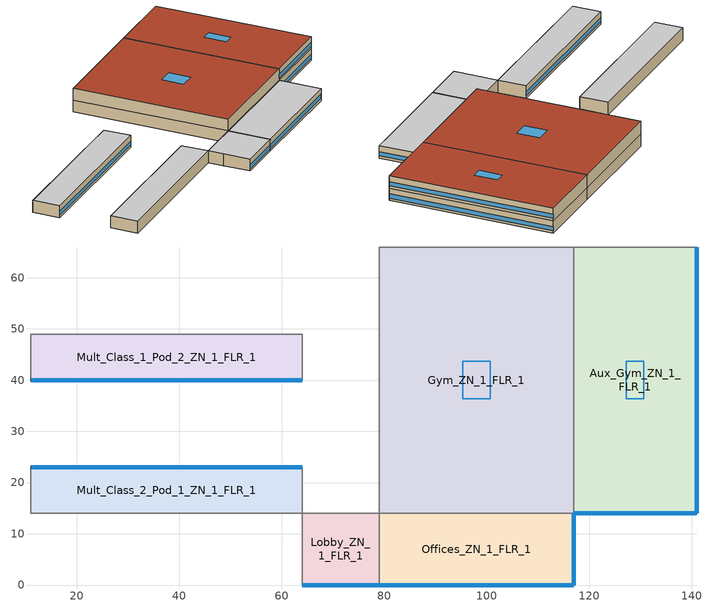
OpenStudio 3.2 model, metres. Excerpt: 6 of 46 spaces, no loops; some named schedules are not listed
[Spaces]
Gym_ZN_1_FLR_1
 floor foundation (BTAP-Grnd-Floor-Mass:U-0.757_std): 117,66 117,14 79,14 79,66 z0
 wall to Aux_Gym_ZN_1_FLR_1: 117,14 117,66 z4:8; 117,14 117,66 z0:4
 wall to Main_Corridor_ZN_1_FLR_1: 79,66 79,14 z0:4
 wall to Offices_ZN_1_FLR_1: 79,14 117,14 z0:4
 wall to Offices_ZN_1_FLR_2: 79,14 117,14 z4:8
 wall to Mech_ZN_1_FLR_2: 117,66 79,66 z4:8
 wall to Mech_ZN_1_FLR_1: 117,66 79,66 z0:4
 wall to Main_Corridor_ZN_1_FLR_2: 79,66 79,14 z4:8
 roof outside: 117,14 117,66 79,66 79,14 z8
 skylight (BTAP-Ext-Skylights:U=0.190 SHGC=0.600): 100.69,36.32 100.69,43.68 95.31,43.68 95.31,36.32 z8
Offices_ZN_1_FLR_1
 floor foundation (BTAP-Grnd-Floor-Mass:U-0.757_std): 117,14 117,0 79,0 79,14 z0
 wall outside: 79,0 117,0 117,14 z0:4
 wall to Lobby_ZN_1_FLR_1: 79,14 79,0 z0:4
 window (BTAP-Ext-FixedWindow:U=0.190 SHGC=0.600): 79.03,0 116.97,0 / 117,0.03 117,13.97 z0.76:2.1
 ceiling to Offices_ZN_1_FLR_2: 117,0 117,14 79,14 79,0 z4
Aux_Gym_ZN_1_FLR_1
 floor foundation (BTAP-Grnd-Floor-Mass:U-0.757_std): 141,66 141,14 117,14 117,66 z0
 wall outside: 117,14 141,14 141,66 z0:4; 117,14 141,14 141,66 z4:8
 wall to LIBRARY_MEDIA_CENTER_ZN_1_FLR_2: 141,66 117,66 z4:8
 wall to Kitchen_ZN_1_FLR_1: 141,66 117,66 z0:4
 window (BTAP-Ext-FixedWindow:U=0.190 SHGC=0.600): 117.03,14 140.97,14 / 141,14.03 141,65.97 z0.76:2.1; 117.03,14 140.97,14 / 141,14.03 141,65.97 z4.76:6.1
 roof outside: 141,14 141,66 117,66 117,14 z8
 skylight (BTAP-Ext-Skylights:U=0.190 SHGC=0.600): 130.7,36.32 130.7,43.68 127.3,43.68 127.3,36.32 z8
Mult_Class_2_Pod_1_ZN_1_FLR_1
 floor foundation (BTAP-Grnd-Floor-Mass:U-0.757_std): 64,23 64,14 11,14 11,23 z0
 wall outside: 64,23 11,23 z0:4
 wall to Corner_Class_2_Pod_1_ZN_1_FLR_1: 11,23 11,14 z0:4
 wall to Main_Corridor_ZN_1_FLR_1: 64,14 64,23 z0:4
 wall to Corridor_Pod_1_ZN_1_FLR_1: 11,14 64,14 z0:4
 window (BTAP-Ext-FixedWindow:U=0.190 SHGC=0.600): 63.97,23 11.03,23 z0.76:2.1
 ceiling to Mult_Class_2_Pod_1_ZN_1_FLR_2: 64,14 64,23 11,23 11,14 z4
Lobby_ZN_1_FLR_1
 floor foundation (BTAP-Grnd-Floor-Mass:U-0.757_std): 79,14 79,0 64,0 64,14 z0
 wall outside: 64,0 79,0 z0:4
 wall to Corridor_Pod_1_ZN_1_FLR_1: 64,14 64,9 z0:4
 wall to Mult_Class_1_Pod_1_ZN_1_FLR_1: 64,9 64,0 z0:4
 wall to Main_Corridor_ZN_1_FLR_1: 79,14 64,14 z0:4
 window (BTAP-Ext-FixedWindow:U=0.190 SHGC=0.600): 64.03,0 78.97,0 z0.76:2.1
 ceiling to Lobby_ZN_1_FLR_2: 79,0 79,14 64,14 64,0 z4
Mult_Class_1_Pod_2_ZN_1_FLR_1
 floor foundation (BTAP-Grnd-Floor-Mass:U-0.757_std): 64,49 64,40 11,40 11,49 z0
 wall outside: 11,40 64,40 z0:4
 wall to Corner_Class_1_Pod_2_ZN_1_FLR_1: 11,49 11,40 z0:4
 wall to Main_Corridor_ZN_1_FLR_1: 64,40 64,49 z0:4
 wall to Corridor_Pod_2_ZN_1_FLR_1: 64,49 11,49 z0:4
 window (BTAP-Ext-FixedWindow:U=0.190 SHGC=0.600): 11.03,40 63.97,40 z0.76:2.1
 ceiling to Mult_Class_1_Pod_2_ZN_1_FLR_2: 64,40 64,49 11,49 11,40 z4
[Site]
Calgary Intl AP_AB_CAN: Latitude {deg}=51.114; Longitude {deg}=-114.02; Time Zone {hr}=-7; Elevation {m}=1084.1; Terrain=City
[Building]
SecondarySchool: North Axis {deg}=0; Default Construction Set=BTAP-Mass at hdd = 5000.0; Standards Number of Stories=2; Standards Number of Above Ground Stories=2; Standards Template=NECB2017; Standards Building Type=SecondarySchool
[ClimateZones]
Climate Zone Institution Name 1=ASHRAE; Climate Zone Document Name 1=ANSI/ASHRAE Standard 169; Climate Zone Document Year 1=2006; Climate Zone Institution Name 2=CEC; Climate Zone Document Name 2=California Climate Zone Descriptions; Climate Zone Document Year 2=1995
[Site:WaterMainsTemperature]
Calculation Method=Correlation; Annual Average Outdoor Air Temperature {C}=5; Maximum Difference In Monthly Average Outdoor Air Temperatures {deltaC}=23.3
[Site:GroundTemperature:BuildingSurface]
19.527, 19.502, 19.536, 19.598, 20.002, 21.64, 22.225, 22.375, 21.449, 20.121, 19.802, 19.633
[SizingPeriod:DesignDay] Barometric Pressure {Pa}=88961; Sky Clearness=0; Rain Indicator=0; Snow Indicator=0; Day of Month=21; Daylight Saving Time Indicator=0; Humidity Indicating Type=Wetbulb; Dry-Bulb Temperature Range Modifier Type=DefaultMultipliers
Name | Maximum Dry-Bulb Temperature {C} | Daily Dry-Bulb Temperature Range {deltaC} | Humidity Indicating Conditions at Maximum Dry-Bulb | Wind Speed {m/s} | Wind Direction {deg} | Month | Day Type | Solar Model Indicator | ASHRAE Taub | ASHRAE Taud
Calgary Intl AP Ann Clg .4% Condns DB=>MWB | 28.5 | 12.1 | 16.1 | 4.5 | 160 | 7 | SummerDesignDay | ASHRAETau | 0.339 | 2.421
Calgary Intl AP Ann Htg 99.6% Condns DB | -28.5 | 0 | -28.5 | 2.9 | 200 | 1 | WinterDesignDay | ASHRAEClearSky
[Material:NoMass] Roughness=Smooth; Thermal Absorptance=0.9; Solar Absorptance=0.7
Name | Thermal Resistance {m2-K/W} | Visible Absorptance
Typical Carpet Pad; Typical Carpet Pad 1 | 0.21648 | 0.8
Typical Insulation 1 | 5.91238 | 0.7
Typical Insulation 2 | 4.49096 | 0.7
Typical Insulation 3 | 7.24636 | 0.7
Typical Carpet Pad 2 | 1.25503 | 0.8
Typical Carpet Pad 3; Typical Carpet Pad 4 | 3.45515 | 0.8
Typical Insulation 4 | 0.526298 | 0.7
Typical Insulation 5 | 0.526316 | 0.7
[Material]
Name | Roughness | Thickness {m} | Conductivity {W/m-K} | Density {kg/m3} | Specific Heat {J/kg-K} | Thermal Absorptance | Solar Absorptance | Visible Absorptance
G05 25mm wood | MediumSmooth | 0.0254 | 0.15 | 608 | 1630 | 0.9 | 0.5 | 0.5
100mm Normalweight concrete floor 1 | MediumSmooth | 0.1016 | 2.31 | 2322 | 832
G01 13mm gypsum board 1 | Smooth | 0.0127 | 0.16 | 800 | 1090 | 0.9 | 0.7 | 0.5
4 in. Normalweight Concrete Floor 1 | MediumRough | 0.1016 | 2.31 | 2322 | 832 | 0.9 | 0.7 | 0.7
1IN Stucco 1 | Smooth | 0.0253 | 0.6918 | 1858 | 837 | 0.9 | 0.7 | 0.92
8IN CONCRETE HW RefBldg 1 | Rough | 0.2032 | 1.311 | 2240 | 836.8 | 0.9 | 0.7 | 0.7
1/2IN Gypsum 1 | Smooth | 0.0127 | 0.16 | 784.9 | 830 | 0.9 | 0.4 | 0.4
Metal Roof Surface 1; F08 Metal surface 1 | Smooth | 0.0008 | 45.28 | 7824 | 500 | 0.9 | 0.7 | 0.7
6 in. Normalweight Concrete Floor 1; 6 in. Normalweight Concrete Floor 2; 6 in. Normalweight Concrete Floor 3 | MediumRough | 0.1524 | 2.31 | 2322 | 832 | 0.9 | 0.7 | 0.7
Expanded Polystyrene | MediumSmooth | 0.0363959 | 0.029 | 29 | 1210
[Construction]
BTAP-Int-Partition; BTAP-Int-Door: G05 25mm wood
BTAP-Int-Floor: 100mm Normalweight concrete floor 1, Typical Carpet Pad
BTAP-Int-Wall: G01 13mm gypsum board 1, G01 13mm gypsum board 1
BTAP-Int-Ceiling: Typical Carpet Pad, 100mm Normalweight concrete floor 1
BTAP-Int-Window: SimpleGlazing
BTAP-Ext-Floor-Mass:U-0.162: Typical Insulation 1, 4 in. Normalweight Concrete Floor 1, Typical Carpet Pad 1
BTAP-Ext-Wall-Mass:U-0.21: 1IN Stucco 1, 8IN CONCRETE HW RefBldg 1, Typical Insulation 2, 1/2IN Gypsum 1
BTAP-Ext-Roof-Metal:U-0.138: Metal Roof Surface 1, Typical Insulation 3
BTAP-Grnd-Floor-Mass:U-0.757: 6 in. Normalweight Concrete Floor 1, Typical Carpet Pad 2
BTAP-Grnd-Wall-Mass:U-0.284: 6 in. Normalweight Concrete Floor 2, Typical Carpet Pad 3
BTAP-Grnd-Roof-Mass:U-0.284: 6 in. Normalweight Concrete Floor 3, Typical Carpet Pad 4
BTAP-Ext-FixedWindow:U=0.190 SHGC=0.600; BTAP-Ext-GlassDoors:U=0.190 SHGC=0.600; BTAP-Ext-Skylights:U=0.190 SHGC=0.600; BTAP-Ext-DaylightDomes:U=0.190 SHGC=0.600; BTAP-Ext-DaylightDiffuser:U=0.190 SHGC=0.600: SimpleGlazing:U=0.190 SHGC=0.600
BTAP-Ext-Door:U-1.9: F08 Metal surface 1, Typical Insulation 4
BTAP-Ext-OverHeadDoor:U-1.9: Typical Insulation 5
BTAP-Grnd-Floor-Mass:U-0.757_std: 6 in. Normalweight Concrete Floor 1, Expanded Polystyrene
[DefaultConstructionSet]
BTAP-Mass at hdd = 5000.0: Default Exterior Surface Constructions=BTAP-Mass at hdd = 5000.0; Default Interior Surface Constructions=Default Surface Constructions 2; Default Ground Contact Surface Constructions=BTAP-Mass at hdd = 5000.0 1; Default Exterior SubSurface Constructions=BTAP-Mass at hdd = 5000.0; Default Interior SubSurface Constructions=Default Sub Surface Constructions 2; Interior Partition Construction=BTAP-Int-Partition
[DefaultSurfaceConstructions]
Name | Floor Construction | Wall Construction | Roof Ceiling Construction
Default Surface Constructions 2 | BTAP-Int-Floor | BTAP-Int-Wall | BTAP-Int-Ceiling
BTAP-Mass at hdd = 5000.0 | BTAP-Ext-Floor-Mass:U-0.162 | BTAP-Ext-Wall-Mass:U-0.21 | BTAP-Ext-Roof-Metal:U-0.138
BTAP-Mass at hdd = 5000.0 1 | BTAP-Grnd-Floor-Mass:U-0.757 | BTAP-Grnd-Wall-Mass:U-0.284 | BTAP-Grnd-Roof-Mass:U-0.284
[DefaultSubSurfaceConstructions]
Name | Fixed Window Construction | Operable Window Construction | Door Construction | Glass Door Construction | Overhead Door Construction | Skylight Construction | Tubular Daylight Dome Construction | Tubular Daylight Diffuser Construction
Default Sub Surface Constructions 2 | BTAP-Int-Window | BTAP-Int-Window | BTAP-Int-Door
BTAP-Mass at hdd = 5000.0 | BTAP-Ext-FixedWindow:U=0.190 SHGC=0.600 | BTAP-Ext-FixedWindow:U=0.190 SHGC=0.600 | BTAP-Ext-Door:U-1.9 | BTAP-Ext-GlassDoors:U=0.190 SHGC=0.600 | BTAP-Ext-OverHeadDoor:U-1.9 | BTAP-Ext-Skylights:U=0.190 SHGC=0.600 | BTAP-Ext-DaylightDomes:U=0.190 SHGC=0.600 | BTAP-Ext-DaylightDiffuser:U=0.190 SHGC=0.600
[WindowMaterial:SimpleGlazingSystem] Solar Heat Gain Coefficient=0.6; Visible Transmittance=0.21
Name | U-Factor {W/m2-K}
SimpleGlazing | 2.2
SimpleGlazing:U=0.190 SHGC=0.600 | 1.9
[Space] Building Story=Building Story 1; Part of Total Floor Area=Yes
Name | Space Type | Thermal Zone
Gym_ZN_1_FLR_1 | Space Function Gymnasium/Fitness centre playing area | ALL_ST=Gymnasium/Fitness centre playing area_FL=Building Story 1_SCH=B 1
Offices_ZN_1_FLR_1 | Space Function Office enclosed <= 25 m2 | ALL_ST=Office enclosed <= 25 m2_FL=Building Story 1_SCH=A
Aux_Gym_ZN_1_FLR_1 | Space Function Gymnasium/Fitness centre playing area | ALL_ST=Gymnasium/Fitness centre playing area_FL=Building Story 1_SCH=B
Mult_Class_1_Pod_2_ZN_1_FLR_1 | Space Function Classroom/Lecture hall/Training room other | ALL_ST=Classroom/Lecture hall/Training room other_FL=Building Story 1_SCH=D 2
Mult_Class_2_Pod_1_ZN_1_FLR_1 | Space Function Classroom/Lecture hall/Training room other | ALL_ST=Classroom/Lecture hall/Training room other_FL=Building Story 1_SCH=D 3
Lobby_ZN_1_FLR_1 | Space Function Lobby - other | ALL_ST=Lobby - other_FL=Building Story 1_SCH=C
[BuildingStory]
Building Story 1: Nominal Z Coordinate {m}=0
[SpaceType] Standards Building Type=Space Function
Name | Default Schedule Set | Design Specification Outdoor Air Object | Standards Space Type
Space Function Gymnasium/Fitness centre playing area | Space Function Gymnasium/Fitness centre playing area Schedule Set | Space Function Gymnasium/Fitness centre playing area Ventilation | Gymnasium/Fitness centre playing area
Space Function Classroom/Lecture hall/Training room other | Space Function Classroom/Lecture hall/Training room other Schedule Set | Space Function Classroom/Lecture hall/Training room other Ventilation | Classroom/Lecture hall/Training room other
Space Function Lobby - other | Space Function Lobby - other Schedule Set | Space Function Lobby - other Ventilation | Lobby - other
Space Function Office enclosed <= 25 m2 | Space Function Office enclosed <= 25 m2 Schedule Set | Space Function Office enclosed <= 25 m2 Ventilation | Office enclosed <= 25 m2
[People:Definition] Number of People Calculation Method=People/Area; Fraction Radiant=0.3
Name | People per Space Floor Area {person/m2}
Space Function Classroom/Lecture hall/Training room other People Definition | 0.133382
Space Function Gymnasium/Fitness centre playing area People Definition | 0.200073
Space Function Lobby - other People Definition | 0.100036
Space Function Office enclosed <= 25 m2 People Definition | 0.0500182
[People] Work Efficiency Schedule=Work Efficiency Schedule; Clothing Insulation Schedule=Clothing Schedule; Air Velocity Schedule=Air Velocity Schedule; Multiplier=1
Name | People Definition | Space or SpaceType
Space Function Classroom/Lecture hall/Training room other People | Space Function Classroom/Lecture hall/Training room other People Definition | Space Function Classroom/Lecture hall/Training room other
Space Function Gymnasium/Fitness centre playing area People | Space Function Gymnasium/Fitness centre playing area People Definition | Space Function Gymnasium/Fitness centre playing area
Space Function Lobby - other People | Space Function Lobby - other People Definition | Space Function Lobby - other
Space Function Office enclosed <= 25 m2 People | Space Function Office enclosed <= 25 m2 People Definition | Space Function Office enclosed <= 25 m2
[Lights:Definition] Design Level Calculation Method=Watts/Area; Fraction Radiant=0.5; Fraction Visible=0.2
Name | Watts per Space Floor Area {W/m2}
Space Function Classroom/Lecture hall/Training room other Lights Definition | 10.2999
Space Function Gymnasium/Fitness centre playing area Lights Definition | 8.79993
Space Function Lobby - other Lights Definition | 10.7999
Space Function Office enclosed <= 25 m2 Lights Definition | 9.99992
[Lights] Fraction Replaceable=1
Name | Lights Definition | Space or SpaceType
Space Function Classroom/Lecture hall/Training room other Lights | Space Function Classroom/Lecture hall/Training room other Lights Definition | Space Function Classroom/Lecture hall/Training room other
Space Function Gymnasium/Fitness centre playing area Lights | Space Function Gymnasium/Fitness centre playing area Lights Definition | Space Function Gymnasium/Fitness centre playing area
Space Function Lobby - other Lights | Space Function Lobby - other Lights Definition | Space Function Lobby - other
Space Function Office enclosed <= 25 m2 Lights | Space Function Office enclosed <= 25 m2 Lights Definition | Space Function Office enclosed <= 25 m2
[ElectricEquipment:Definition] Design Level Calculation Method=Watts/Area; Fraction Radiant=0.5
Name | Watts per Space Floor Area {W/m2}
Space Function Classroom/Lecture hall/Training room other Elec Equip Definition | 5.00182
Space Function Gymnasium/Fitness centre playing area Elec Equip Definition | 1.50055
Space Function Lobby - other Elec Equip Definition | 1.00036
Space Function Office enclosed <= 25 m2 Elec Equip Definition | 7.50273
[ElectricEquipment]
Name | Electric Equipment Definition | Space or SpaceType
Space Function Classroom/Lecture hall/Training room other Elec Equip | Space Function Classroom/Lecture hall/Training room other Elec Equip Definition | Space Function Classroom/Lecture hall/Training room other
Space Function Gymnasium/Fitness centre playing area Elec Equip | Space Function Gymnasium/Fitness centre playing area Elec Equip Definition | Space Function Gymnasium/Fitness centre playing area
Space Function Lobby - other Elec Equip | Space Function Lobby - other Elec Equip Definition | Space Function Lobby - other
Space Function Office enclosed <= 25 m2 Elec Equip | Space Function Office enclosed <= 25 m2 Elec Equip Definition | Space Function Office enclosed <= 25 m2
[DesignSpecification:OutdoorAir] Outdoor Air Method=Sum
Name | Outdoor Air Flow per Person {m3/s-person}
Space Function Classroom/Lecture hall/Training room other Ventilation | 0.0285646
Space Function Gymnasium/Fitness centre playing area Ventilation | 0.0152345
Space Function Lobby - other Ventilation | 0.152345
Space Function Office enclosed <= 25 m2 Ventilation | 0.0142188
[DefaultScheduleSet] People Activity Level Schedule=NECB-Activity; Infiltration Schedule=Always On
Name | Number of People Schedule | Lighting Schedule | Electric Equipment Schedule
Space Function Classroom/Lecture hall/Training room other Schedule Set | NECB-D-Occupancy | NECB-D-Occupancy-NECB-D-Lighting-0.5-0.0-0.67-Light Ruleset | NECB-D-Electric-Equipment
Space Function Gymnasium/Fitness centre playing area Schedule Set | NECB-B-Occupancy | NECB-B-Occupancy-NECB-B-Lighting-0.0-0.0-0.67-Light Ruleset | NECB-B-Electric-Equipment
Space Function Lobby - other Schedule Set | NECB-C-Occupancy | NECB-C-Occupancy-NECB-C-Lighting-0.0-0.0-0.67-Light Ruleset | NECB-C-Electric-Equipment
Space Function Office enclosed <= 25 m2 Schedule Set | NECB-A-Occupancy | NECB-A-Occupancy-NECB-A-Lighting-0.3-0.1-0.67-Light Ruleset | NECB-A-Electric-Equipment
[ThermostatSetpoint:DualSetpoint]
Name | Heating Setpoint Temperature Schedule | Cooling Setpoint Temperature Schedule
Space Function Lobby - other Thermostat 5 | NECB-C-Thermostat Setpoint-Heating | NECB-C-Thermostat Setpoint-Cooling
Space Function Classroom/Lecture hall/Training room other Thermostat 53; Space Function Classroom/Lecture hall/Training room other Thermostat 54 | NECB-D-Thermostat Setpoint-Heating | NECB-D-Thermostat Setpoint-Cooling
Space Function Gymnasium/Fitness centre playing area Thermostat 5; Space Function Gymnasium/Fitness centre playing area Thermostat 6 | NECB-B-Thermostat Setpoint-Heating | NECB-B-Thermostat Setpoint-Cooling
Space Function Office enclosed <= 25 m2 Thermostat 5 | NECB-A-Thermostat Setpoint-Heating | NECB-A-Thermostat Setpoint-Cooling
[SpaceInfiltration:DesignFlowRate] Schedule=Always On Discrete; Design Flow Rate Calculation Method=Flow/ExteriorArea; Flow per Exterior Surface Area {m3/s-m2}=0.00025; Constant Term Coefficient=0; Temperature Term Coefficient=0; Velocity Term Coefficient=0.224; Velocity Squared Term Coefficient=0
Name | Space or SpaceType
Aux_Gym_ZN_1_FLR_1 Infiltration | Aux_Gym_ZN_1_FLR_1
Gym_ZN_1_FLR_1 Infiltration | Gym_ZN_1_FLR_1
Lobby_ZN_1_FLR_1 Infiltration | Lobby_ZN_1_FLR_1
Mult_Class_1_Pod_2_ZN_1_FLR_1 Infiltration | Mult_Class_1_Pod_2_ZN_1_FLR_1
Mult_Class_2_Pod_1_ZN_1_FLR_1 Infiltration | Mult_Class_2_Pod_1_ZN_1_FLR_1
Offices_ZN_1_FLR_1 Infiltration | Offices_ZN_1_FLR_1
[ThermalZone] Use Ideal Air Loads=No
Name | Thermostat
ALL_ST=Lobby - other_FL=Building Story 1_SCH=C | Space Function Lobby - other Thermostat 5
ALL_ST=Classroom/Lecture hall/Training room other_FL=Building Story 1_SCH=D 2 | Space Function Classroom/Lecture hall/Training room other Thermostat 53
ALL_ST=Classroom/Lecture hall/Training room other_FL=Building Story 1_SCH=D 3 | Space Function Classroom/Lecture hall/Training room other Thermostat 54
ALL_ST=Gymnasium/Fitness centre playing area_FL=Building Story 1_SCH=B | Space Function Gymnasium/Fitness centre playing area Thermostat 5
ALL_ST=Office enclosed <= 25 m2_FL=Building Story 1_SCH=A | Space Function Office enclosed <= 25 m2 Thermostat 5
ALL_ST=Gymnasium/Fitness centre playing area_FL=Building Story 1_SCH=B 1 | Space Function Gymnasium/Fitness centre playing area Thermostat 6
[Foundation:Kiva] Wall Height Above Grade {m}=0; Wall Depth Below Slab {m}=0
Bldg Kiva Foundation; Corner_Class_2_Pod_2_ZN_1_FLR_1_Floor Kiva Foundation; Corner_Class_2_Pod_3_ZN_1_FLR_1_Floor Kiva Foundation; Corner_Class_1_Pod_2_ZN_1_FLR_1_Floor Kiva Foundation; Corner_Class_1_Pod_3_ZN_1_FLR_1_Floor Kiva Foundation; Mult_Class_1_Pod_2_ZN_1_FLR_1_Floor Kiva Foundation; Mult_Class_1_Pod_3_ZN_1_FLR_1_Floor Kiva Foundation; Mult_Class_2_Pod_2_ZN_1_FLR_1_Floor Kiva Foundation; Mult_Class_2_Pod_3_ZN_1_FLR_1_Floor Kiva Foundation; Corridor_Pod_2_ZN_1_FLR_1_Floor Kiva Foundation; Corridor_Pod_3_ZN_1_FLR_1_Floor Kiva Foundation
[SurfaceProperty:ExposedFoundationPerimeter] Exposed Perimeter Calculation Method=TotalExposedPerimeter
Name | Total Exposed Perimeter {m}
Mult_Class_1_Pod_2_ZN_1_FLR_1_Floor; Mult_Class_2_Pod_1_ZN_1_FLR_1_Floor | 53
Aux_Gym_ZN_1_FLR_1_Floor | 76
Gym_ZN_1_FLR_1_Floor | 0
Lobby_ZN_1_FLR_1_Floor | 15
Offices_ZN_1_FLR_1_Floor | 52
[Foundation:Kiva:Settings]

[AvailabilityManager:NightCycle] Applicability Schedule=Always On Discrete; Control Type=CycleOnAny; Thermostat Tolerance {deltaC}=1; Cycling Run Time {s}=3600
Availability Manager Night Cycle 2; Availability Manager Night Cycle 3; Availability Manager Night Cycle 4; Availability Manager Night Cycle 5; Availability Manager Night Cycle 6; Availability Manager Night Cycle 7; Availability Manager Night Cycle 8; Availability Manager Night Cycle 9; Availability Manager Night Cycle 10; Availability Manager Night Cycle 11; Availability Manager Night Cycle 12; Availability Manager Night Cycle 13; Availability Manager Night Cycle 14; Availability Manager Night Cycle 15; Availability Manager Night Cycle 16; Availability Manager Night Cycle 17; Availability Manager Night Cycle 18; Availability Manager Night Cycle 19; Availability Manager Night Cycle 20
[HeatExchanger:AirToAir:SensibleAndLatent] Availability Schedule=Always On Discrete; Nominal Supply Air Flow Rate {m3/s}=autosize; Sensible Effectiveness at 100% Heating Air Flow=0.5; Latent Effectiveness at 100% Heating Air Flow=0.5; Sensible Effectiveness at 75% Heating Air Flow=0.5; Latent Effectiveness at 75% Heating Air Flow=0.5; Sensible Effectiveness at 100% Cooling Air Flow=0.5; Latent Effectiveness at 100% Cooling Air Flow=0.5; Sensible Effectiveness at 75% Cooling Air Flow=0.5; Latent Effectiveness at 75% Cooling Air Flow=0.5; Supply Air Outlet Temperature Control=Yes; Heat Exchanger Type=Rotary; Frost Control Type=ExhaustOnly; Threshold Temperature {C}=-23.3; Initial Defrost Time Fraction=0.167; Rate of Defrost Time Fraction Increase {1/K}=1.44; Economizer Lockout=Yes
Name | Nominal Electric Power {W}
sys_3|mixed|shr>none|sc>ashp|sh>ashp|ssf>cv|zh>b-hw|zc>none|srf>none| ERV; sys_3|mixed|shr>none|sc>ashp|sh>ashp|ssf>cv|zh>b-hw|zc>none|srf>none| 10 ERV; sys_3|mixed|shr>none|sc>ashp|sh>ashp|ssf>cv|zh>b-hw|zc>none|srf>none| 3 ERV; sys_3|mixed|shr>none|sc>ashp|sh>ashp|ssf>cv|zh>b-hw|zc>none|srf>none| 5 ERV | 861.901
sys_3|mixed|shr>none|sc>ashp|sh>ashp|ssf>cv|zh>b-hw|zc>none|srf>none| 1 ERV; sys_3|mixed|shr>none|sc>ashp|sh>ashp|ssf>cv|zh>b-hw|zc>none|srf>none| 2 ERV | 2346.29
sys_3|mixed|shr>none|sc>ashp|sh>ashp|ssf>cv|zh>b-hw|zc>none|srf>none| 11 ERV; sys_3|mixed|shr>none|sc>ashp|sh>ashp|ssf>cv|zh>b-hw|zc>none|srf>none| 12 ERV | 321.472
sys_3|mixed|shr>none|sc>ashp|sh>ashp|ssf>cv|zh>b-hw|zc>none|srf>none| 13 ERV | 286.19
sys_3|mixed|shr>none|sc>ashp|sh>ashp|ssf>cv|zh>b-hw|zc>none|srf>none| 14 ERV | 4371.39
sys_3|mixed|shr>none|sc>ashp|sh>ashp|ssf>cv|zh>b-hw|zc>none|srf>none| 15 ERV | 1755.81
sys_3|mixed|shr>none|sc>ashp|sh>ashp|ssf>cv|zh>b-hw|zc>none|srf>none| 16 ERV; sys_3|mixed|shr>none|sc>ashp|sh>ashp|ssf>cv|zh>b-hw|zc>none|srf>none| 4 ERV; sys_3|mixed|shr>none|sc>ashp|sh>ashp|ssf>cv|zh>b-hw|zc>none|srf>none| 6 ERV; sys_3|mixed|shr>none|sc>ashp|sh>ashp|ssf>cv|zh>b-hw|zc>none|srf>none| 7 ERV | 3961.89
sys_3|mixed|shr>none|sc>ashp|sh>ashp|ssf>cv|zh>b-hw|zc>none|srf>none| 17 ERV | 968.5148
sys_3|mixed|shr>none|sc>ashp|sh>ashp|ssf>cv|zh>b-hw|zc>none|srf>none| 8 ERV | 8152.61
sys_3|mixed|shr>none|sc>ashp|sh>ashp|ssf>cv|zh>b-hw|zc>none|srf>none| 9 ERV | 2779.3
sys_4|mixed|shr>none|sc>ashp|sh>ashp|ssf>cv|zh>b-hw|zc>none|srf>none| ERV | 2346.287
sys_4|mixed|shr>none|sc>ashp|sh>ashp|ssf>cv|zh>b-hw|zc>none|srf>none| 1 ERV | 940.085
[SetpointManager:OutdoorAirPretreat] Minimum Setpoint Temperature {C}=-99; Maximum Setpoint Temperature {C}=99; Minimum Setpoint Humidity Ratio {kgWater/kgDryAir}=1e-05; Maximum Setpoint Humidity Ratio {kgWater/kgDryAir}=1
Setpoint Manager Outdoor Air Pretreat 1; Setpoint Manager Outdoor Air Pretreat 2; Setpoint Manager Outdoor Air Pretreat 3; Setpoint Manager Outdoor Air Pretreat 4; Setpoint Manager Outdoor Air Pretreat 5; Setpoint Manager Outdoor Air Pretreat 6; Setpoint Manager Outdoor Air Pretreat 7; Setpoint Manager Outdoor Air Pretreat 8; Setpoint Manager Outdoor Air Pretreat 9; Setpoint Manager Outdoor Air Pretreat 10; Setpoint Manager Outdoor Air Pretreat 11; Setpoint Manager Outdoor Air Pretreat 12; Setpoint Manager Outdoor Air Pretreat 13; Setpoint Manager Outdoor Air Pretreat 14; Setpoint Manager Outdoor Air Pretreat 15; Setpoint Manager Outdoor Air Pretreat 16; Setpoint Manager Outdoor Air Pretreat 17
